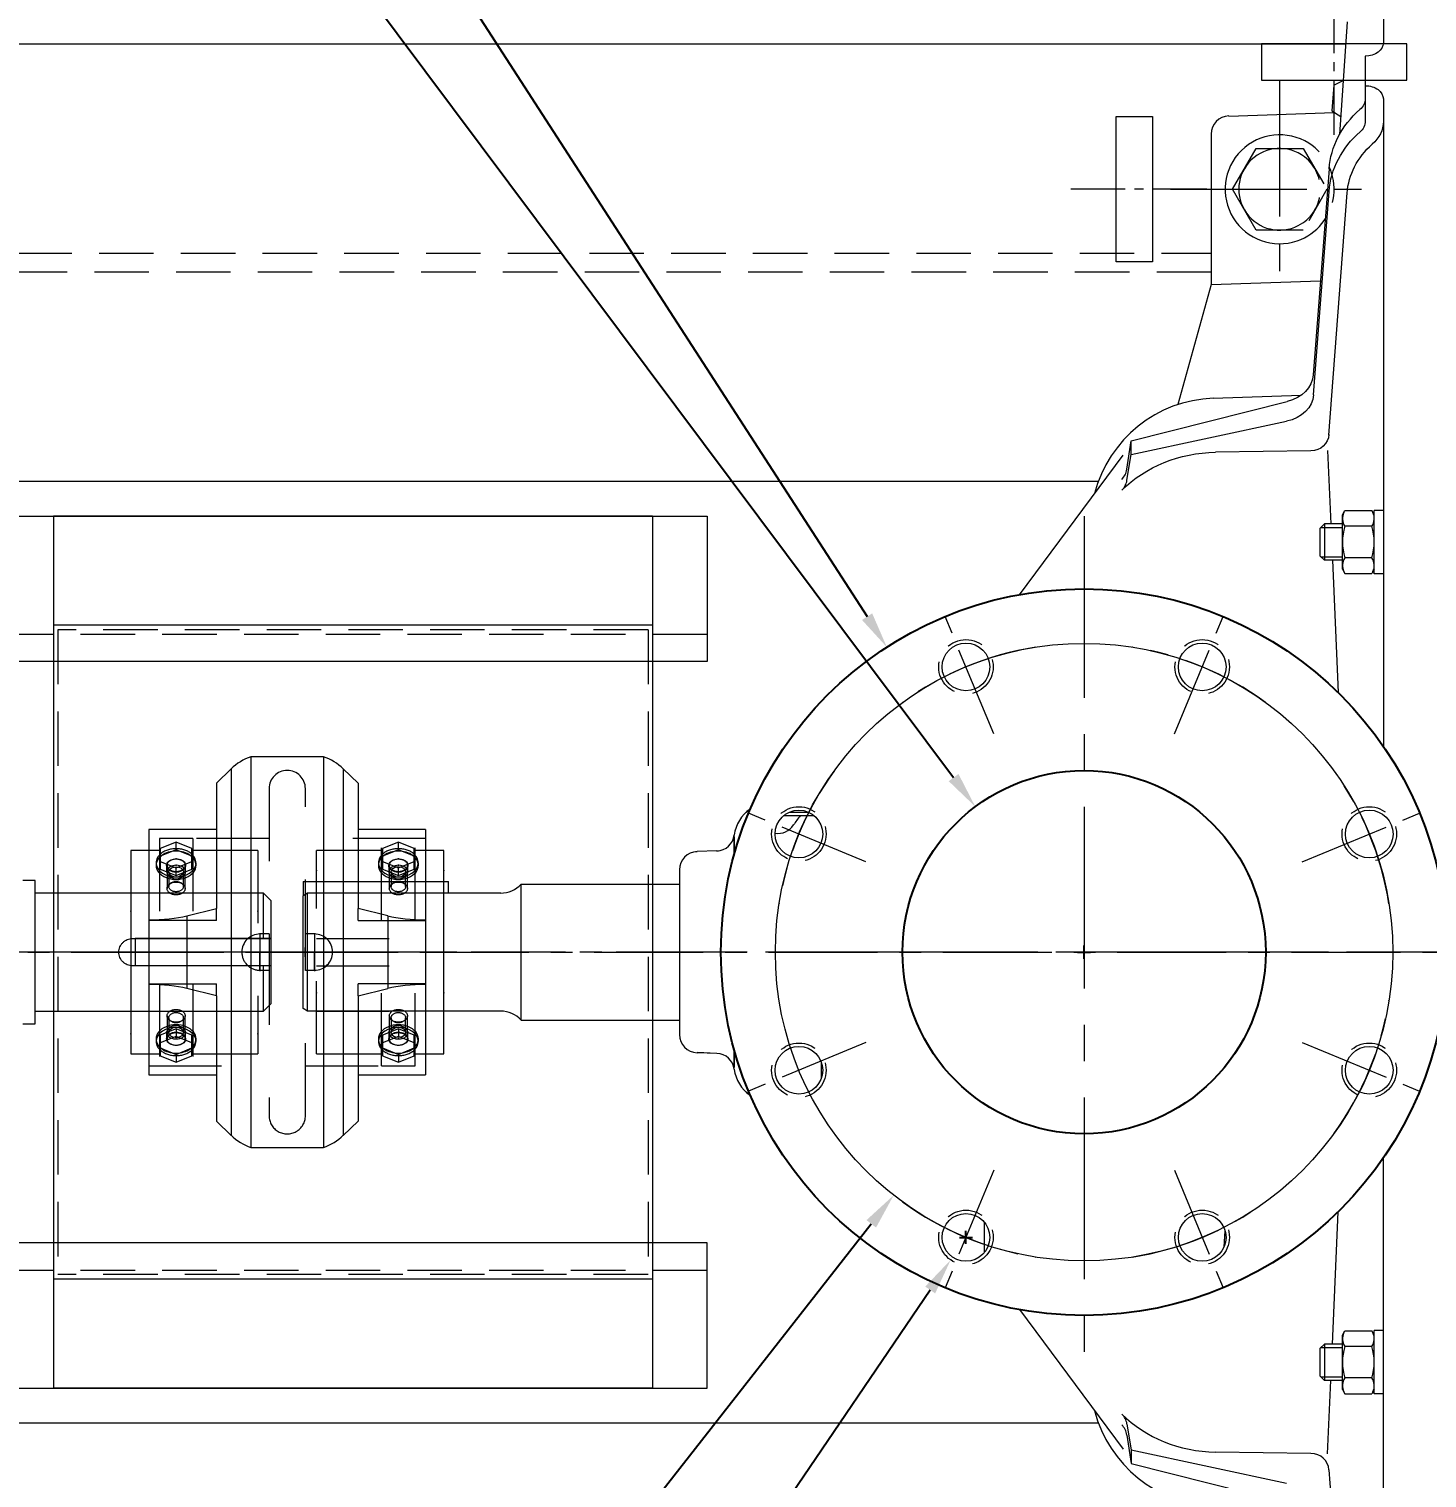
# Model space of a CAD drawing. Header units: inches. Extents: x -48 to 250, y -21 to 207.
# Drawn here: x 42.09 to 61.34, y 99.18 to 119.13 of the extents above; entities that cross this region are included whole.
import ezdxf

# ---------------------------------------------------------------- set-up
doc = ezdxf.new("R2010")
doc.units = ezdxf.units.IN
doc.header["$MEASUREMENT"] = 0
for name, pattern in [('CENTER', [2, 1.25, -0.25, 0.25, -0.25]), ('CENTER2', [1.125, 0.75, -0.125, 0.125, -0.125]), ('CENTERX2', [0.8, 0.5, -0.1, 0.1, -0.1]), ('Dashed', [2, 1, -1]), ('HIDDEN', [0.375, 0.25, -0.125]), ('PHANTOM', [2.5, 1.25, -0.25, 0.25, -0.25, 0.25, -0.25])]:
    doc.linetypes.add(name, pattern=pattern)
doc.layers.get('Defpoints').update_dxf_attribs({"lineweight": 5})
for name, color, linetype, lineweight in [('AM_4', 7, 'Continuous', 5), ('AM_7', 7, 'CENTER', 5), ('AM_9', 6, 'Dashed', 5), ('CEN', 3, 'CENTER', 5), ('Centerline', 5, 'CENTERX2', 5), ('CL', 1, 'CENTER', 5), ('ConnectionPoints', 7, 'Continuous', 5), ('HID', 6, 'HIDDEN', 5), ('HID-HIDE', 6, 'HIDDEN', 5), ('HID2', 3, 'HIDDEN', 5), ('OBJ', 7, 'Continuous', 5), ('PHANTOM', 6, 'PHANTOM', 5), ('TEXT', 104, 'Continuous', 5)]:
    doc.layers.add(name, color=color, linetype=linetype, lineweight=lineweight)
doc.styles.get("Standard").update_dxf_attribs({"font": 'arial.ttf'})
doc.dimstyles.new('STANDARD 2 PLCS$3', dxfattribs={"dimtxt": 1, "dimasz": 0.5, "dimexe": 0.18, "dimexo": 0.0625, "dimgap": 0.09, "dimtad": 0, "dimtih": 1, "dimtoh": 1, "dimzin": 4, "dimdsep": 46, "dimtxsty": 'Standard', "dimcen": 0.09, "dimaunit": 1, "dimadec": 0, "dimazin": 1, "dimtfac": 1, "dimtofl": 0, "dimtmove": 1, "dimatfit": 3, "dimfxl": 1, "dimtolj": 1, "dimtzin": 4, "dimarcsym": 0})

# ---------------------------------------------------------------- blocks, each defined once
blk = doc.blocks.new('COUPLING GUARD')
at = {"layer": 'PHANTOM', "color": 7, "linetype": 'Continuous', "lineweight": 5}
for p, q in [((4, 12.5), (-4.25, 12.5)), ((-4.25, 12.5), (-4.25, 0.5)), ((4, 12.5), (4, 2)), ((4, 11), (-4.25, 11)), ((4, 2), (-4.25, 2)), ((4, 2), (4, 0.5)), ((4, 0.5), (-4.25, 0.5))]:
    blk.add_line(p, q, dxfattribs=at)
at = {"layer": 'PHANTOM', "color": 7, "linetype": 'HIDDEN', "lineweight": 5, "ltscale": 3}
for p, q in [((3.9375, 10.9375), (-4.1875, 10.9375)), ((-4.1875, 10.9375), (-4.1875, 2.0625)), ((3.9375, 10.9375), (3.9375, 2.0625)), ((3.9375, 2.0625), (-4.1875, 2.0625))]:
    blk.add_line(p, q, dxfattribs=at)
blk = doc.blocks.new('HHI 286TS TOP VIEW')
at = {"color": 7, "linetype": 'Continuous', "lineweight": 5}
for p, q in [((882.937, 60.915), (882.766, 60.915)), ((882.937, 58.946), (882.937, 60.915)), ((886.082, 60.743), (882.937, 60.743)), ((886.187, 60.638), (886.082, 60.743)), ((886.082, 60.119), (886.082, 60.743)), ((886.187, 60.119), (886.187, 60.638)), ((884.278, 60.119), (886.082, 60.119)), ((886.187, 60.117), (884.312, 60.117)), ((884.312, 60.117), (884.312, 59.742)), ((886.187, 60.117), (886.187, 60.119)), ((886.187, 59.742), (886.187, 60.117)), ((884.312, 59.742), (884.278, 59.742)), ((886.187, 59.742), (884.312, 59.742)), ((886.082, 59.118), (886.082, 59.742)), ((886.187, 59.223), (886.187, 59.742)), ((882.937, 59.118), (886.082, 59.118)), ((886.082, 59.118), (886.187, 59.223)), ((882.766, 58.946), (882.937, 58.946))]:
    blk.add_line(p, q, dxfattribs=at)
blk.add_open_spline([(884.278, 59.742), (884.265, 59.742), (884.253, 59.743), (884.229, 59.748), (884.217, 59.752), (884.194, 59.761), (884.183, 59.767), (884.163, 59.781), (884.153, 59.789), (884.136, 59.806), (884.128, 59.815), (884.114, 59.836), (884.108, 59.847), (884.099, 59.869), (884.095, 59.881), (884.09, 59.906), (884.089, 59.918), (884.089, 59.943), (884.09, 59.955), (884.095, 59.979), (884.099, 59.991), (884.108, 60.014), (884.114, 60.025), (884.128, 60.045), (884.136, 60.055), (884.153, 60.072), (884.163, 60.08), (884.183, 60.094), (884.194, 60.1), (884.217, 60.109), (884.229, 60.113), (884.253, 60.118), (884.265, 60.119), (884.278, 60.119)], degree=3, knots=[0, 0, 0, 0, 0.0625, 0.0625, 0.125, 0.125, 0.1875, 0.1875, 0.25, 0.25, 0.3125, 0.3125, 0.375, 0.375, 0.4375, 0.4375, 0.5, 0.5, 0.5625, 0.5625, 0.625, 0.625, 0.6875, 0.6875, 0.75, 0.75, 0.8125, 0.8125, 0.875, 0.875, 0.9375, 0.9375, 1, 1, 1, 1], dxfattribs=at)
blk.add_open_spline([(886.082, 60.119), (886.117, 60.119), (886.152, 60.119), (886.187, 60.119)], degree=3, dxfattribs=at)
at = {"layer": 'Centerline', "lineweight": 5, "ltscale": 1.5}
blk.add_line((886.766, 59.93), (859.303, 59.93), dxfattribs=at)
blk = doc.blocks.new('MOTOR BASE No Hidden')
at = {"color": 7, "linetype": 'Continuous', "lineweight": 5}
for p, q in [((15, 6), (27, 6)), ((15, -6), (27, -6))]:
    blk.add_line(p, q, dxfattribs=at)
at = {"lineweight": 5}
for p, q in [((27, 6), (27, 4)), ((27, -6), (27, -4))]:
    blk.add_line(p, q, dxfattribs=at)
at = {"color": 7, "lineweight": 5}
for p, q in [((27, 4), (15, 4)), ((27, -4), (15, -4))]:
    blk.add_line(p, q, dxfattribs=at)
at = {"layer": 'CL', "color": 5, "lineweight": 5}
blk.add_line((27, 0), (-1.566, 0), dxfattribs=at)
at = {"layer": 'HID2', "color": 7, "linetype": 'HIDDEN', "lineweight": 5, "ltscale": 3}
for p, q in [((15, 4.375), (27, 4.375)), ((15, -4.375), (27, -4.375))]:
    blk.add_line(p, q, dxfattribs=at)
blk = doc.blocks.new('*D26')
at = {"layer": 'Defpoints', "color": 0, "linetype": 'Continuous', "ltscale": 3, "transparency": 16777216}
for p in [(75.88, 119.72), (79.349, 116.119)]:
    blk.add_point(p, dxfattribs=at)
at = {"layer": 'TEXT', "color": 0, "linetype": 'Continuous', "lineweight": -2, "ltscale": 3, "transparency": 16777216}
for p, q in [((71.25, 124.007), (71.75, 124.007)), ((71.75, 124.007), (75.533, 120.08)), ((77.524, 117.92), (77.704, 117.92)), ((77.614, 117.83), (77.614, 118.01))]:
    blk.add_line(p, q, dxfattribs=at)
at = {"layer": 'TEXT', "color": 0, "linetype": 'Continuous', "ltscale": 3, "transparency": 16777216}
blk.add_solid([(75.593, 120.138), (75.473, 120.022), (75.88, 119.72)], dxfattribs=at)
at = {"layer": 'TEXT', "color": 0, "linetype": 'Continuous', "lineweight": 5, "ltscale": 3, "transparency": 16777216, "insert": (58.792, 124.007), "char_height": 2, "attachment_point": 5}
blk.add_mtext('\\A1;∅5.00 DISCHARGE', dxfattribs=at)
blk = doc.blocks.new('*D27')
at = {"layer": 'Defpoints', "color": 0, "linetype": 'Continuous', "ltscale": 3, "transparency": 16777216}
for p in [(74.785, 122.042), (80.443, 113.797)]:
    blk.add_point(p, dxfattribs=at)
at = {"layer": 'TEXT', "color": 0, "linetype": 'Continuous', "lineweight": -2, "ltscale": 3, "transparency": 16777216}
for p, q in [((69.195, 129.459), (69.695, 129.459)), ((69.695, 129.459), (74.502, 122.454)), ((77.524, 117.92), (77.704, 117.92)), ((77.614, 117.83), (77.614, 118.01))]:
    blk.add_line(p, q, dxfattribs=at)
at = {"layer": 'TEXT', "color": 0, "linetype": 'Continuous', "ltscale": 3, "transparency": 16777216}
blk.add_solid([(74.571, 122.502), (74.433, 122.407), (74.785, 122.042)], dxfattribs=at)
at = {"layer": 'TEXT', "color": 0, "linetype": 'Continuous', "lineweight": 5, "ltscale": 3, "transparency": 16777216, "insert": (64.646, 129.459), "char_height": 2, "attachment_point": 5}
blk.add_mtext('\\A1;∅10.00', dxfattribs=at)
blk = doc.blocks.new('*D30')
at = {"color": 0, "lineweight": -2, "transparency": 16777216}
for p, q in [((42.887, 124.114), (43.387, 124.114)), ((43.387, 124.114), (54.818, 108.822)), ((56.614, 106.33), (56.614, 106.51)), ((56.524, 106.42), (56.704, 106.42))]:
    blk.add_line(p, q, dxfattribs=at)
at = {"color": 0, "transparency": 16777216}
blk.add_solid([(54.885, 108.872), (54.751, 108.773), (55.117, 108.422)], dxfattribs=at)
at = {"layer": 'Defpoints', "color": 0, "transparency": 16777216}
for p in [(55.117, 108.422), (58.111, 104.417)]:
    blk.add_point(p, dxfattribs=at)
at = {"color": 0, "lineweight": 5, "transparency": 16777216, "insert": (34.729, 124.114), "char_height": 2, "attachment_point": 5}
blk.add_mtext('\\A1;∅5.00 INLET', dxfattribs=at)
blk = doc.blocks.new('*D31')
at = {"color": 0, "lineweight": -2, "transparency": 16777216}
for p, q in [((41.43, 129.12), (41.93, 129.12)), ((41.93, 129.12), (53.627, 111.038)), ((56.614, 106.33), (56.614, 106.51)), ((56.524, 106.42), (56.704, 106.42))]:
    blk.add_line(p, q, dxfattribs=at)
at = {"color": 0, "transparency": 16777216}
blk.add_solid([(53.697, 111.083), (53.557, 110.992), (53.899, 110.618)], dxfattribs=at)
at = {"layer": 'Defpoints', "color": 0, "transparency": 16777216}
for p in [(53.899, 110.618), (59.33, 102.221)]:
    blk.add_point(p, dxfattribs=at)
at = {"color": 0, "lineweight": 5, "transparency": 16777216, "insert": (36.881, 129.12), "char_height": 2, "attachment_point": 5}
blk.add_mtext('\\A1;∅10.00', dxfattribs=at)
blk = doc.blocks.new('*D32')
at = {"color": 0, "lineweight": -2, "transparency": 16777216}
for p, q in [((56.614, 106.33), (56.614, 106.51)), ((56.524, 106.42), (56.704, 106.42)), ((43.937, 90.241), (53.685, 102.681)), ((43.437, 90.241), (43.937, 90.241))]:
    blk.add_line(p, q, dxfattribs=at)
at = {"color": 0, "transparency": 16777216}
blk.add_solid([(53.619, 102.732), (53.75, 102.629), (53.993, 103.074)], dxfattribs=at)
at = {"layer": 'Defpoints', "color": 0, "transparency": 16777216}
for p in [(59.236, 109.765), (53.993, 103.074)]:
    blk.add_point(p, dxfattribs=at)
at = {"color": 0, "lineweight": 5, "transparency": 16777216, "insert": (36.614, 90.241), "char_height": 2, "attachment_point": 5}
blk.add_mtext('\\A1;∅8.50 B.C.', dxfattribs=at)
blk = doc.blocks.new('*D33')
at = {"color": 0, "lineweight": -2, "transparency": 16777216}
for p, q in [((54.988, 102.403), (54.988, 102.583)), ((54.898, 102.493), (55.078, 102.493)), ((43.937, 86.259), (54.495, 101.77)), ((43.437, 86.259), (43.937, 86.259))]:
    blk.add_line(p, q, dxfattribs=at)
at = {"color": 0, "transparency": 16777216}
blk.add_solid([(54.427, 101.817), (54.564, 101.723), (54.777, 102.183)], dxfattribs=at)
at = {"layer": 'Defpoints', "color": 0, "transparency": 16777216}
for p in [(55.199, 102.803), (54.777, 102.183)]:
    blk.add_point(p, dxfattribs=at)
at = {"color": 0, "lineweight": 5, "transparency": 16777216, "insert": (29.361, 86.259), "char_height": 2, "attachment_point": 5}
blk.add_mtext('\\A1;3/4-10 UNC HOLE, 8X', dxfattribs=at)
blk = doc.blocks.new('Temp part')
at = {"layer": 'OBJ', "lineweight": 5}
for p, q in [((0.18, 1.59), (0.18, 1.331)), ((-0.055, 1.393), (-0.328, 1.383)), ((-0.569, 1.134), (-0.569, -1.134)), ((-0.055, -1.393), (-0.328, -1.383)), ((0.18, -1.331), (0.18, -1.59))]:
    blk.add_line(p, q, dxfattribs=at)
for centre, radius, start, end in [((0.68, 1.551), 0.5, 123.6675, 172.9855), ((-0.064, 1.643), 0.25, 272, 352.9855), ((-0.319, 1.134), 0.25, 92, 180), ((-0.319, -1.134), 0.25, 180, 268), ((-0.064, -1.643), 0.25, 7.0145, 88), ((0.68, -1.551), 0.5, 187.0145, 236.3325)]:
    blk.add_arc(centre, radius, start, end, dxfattribs=at)
blk = doc.blocks.new('MC5-Inlet P1 Top')
at = {"color": 7, "linetype": 'Continuous', "lineweight": 5}
blk.add_line((0, 0.972), (0, 0.777), dxfattribs=at)
for radius in [5, 2.5]:
    blk.add_circle((10.75, 0), radius)
at = {"color": 5, "lineweight": 5}
blk.add_circle((10.75, 0), 4.25, dxfattribs=at)
at = {"layer": 'CEN', "color": 7, "lineweight": 5, "ltscale": 1.5}
for p, q in [((13.442, 12), (13.442, 9)), ((11.942, 10.5), (14.942, 10.5))]:
    blk.add_line(p, q, dxfattribs=at)
at = {"layer": 'CEN', "color": 5, "lineweight": 5, "ltscale": 2}
blk.add_line((10.75, 6), (10.75, -6), dxfattribs=at)
at = {"layer": 'CEN', "color": 7, "lineweight": 5}
for p, q in [((9.506, 3.003), (8.741, 4.85)), ((11.994, 3.003), (12.759, 4.85)), ((7.747, 1.244), (5.9, 2.009)), ((13.753, 1.244), (15.6, 2.009)), ((7.747, -1.244), (5.9, -2.009)), ((13.753, -1.244), (15.6, -2.009)), ((9.506, -3.003), (8.741, -4.85)), ((11.994, -3.003), (12.759, -4.85))]:
    blk.add_line(p, q, dxfattribs=at)
for start, end in [(98.9873, 126.0127), (53.9873, 81.0127), (143.9873, 171.0127), (8.9873, 36.0127), (323.9873, 351.0127), (233.9873, 261.0127), (278.9873, 306.0127)]:
    blk.add_arc((10.75, 0), 4.25, start, end, dxfattribs=at)
at = {"layer": 'HID', "color": 7, "lineweight": 5, "ltscale": 2}
blk.add_line((6.688, 1.925), (6.959, 1.925), dxfattribs=at)
blk.add_lwpolyline([(13.8, 11.006), (14.092, 10.5), (13.767, 9.937), (13.695, 9.937)], dxfattribs=at)
for centre in [(9.124, 3.926), (12.376, 3.926), (6.824, 1.626), (14.676, 1.626), (6.824, -1.626), (14.676, -1.626), (9.124, -3.926), (12.376, -3.926)]:
    blk.add_circle(centre, 0.375, dxfattribs=at)
for radius, start, end in [(0.75, 288.8064, 57.5688), (0.562, 297.2753, 52.5147)]:
    blk.add_arc((13.442, 10.5), radius, start, end, dxfattribs=at)
at = {"layer": 'HID-HIDE', "color": 7, "lineweight": 5, "ltscale": 2}
for p, q in [((14.01, 5.847), (14.308, 5.847)), ((14.01, 5.443), (14.308, 5.443)), ((14.01, -5.443), (14.308, -5.443)), ((14.01, -5.847), (14.308, -5.847))]:
    blk.add_line(p, q, dxfattribs=at)
at = {"layer": 'HID-HIDE', "color": 7, "linetype": 'Continuous', "lineweight": 5, "ltscale": 2}
for p, q in [((0, 0.972), (2, 0.972)), ((0.06, 0.812), (0, 0.777)), ((0.06, -0.812), (0.06, 0.812)), ((2.719, 0.812), (0.06, 0.812)), ((2, 0.812), (2, 0.972)), ((3, -0.936), (3, 0.936)), ((3, 0.936), (5.181, 0.936)), ((0, -0.777), (0, 0.777)), ((0.06, -0.812), (0, -0.777)), ((2.719, -0.812), (0.06, -0.812)), ((3, -0.936), (5.181, -0.936))]:
    blk.add_line(p, q, dxfattribs=at)
for centre, start, end in [((2.719, 1.192), 270, 317.6989), ((2.719, -1.192), 42.3011, 90)]:
    blk.add_arc(centre, 0.38, start, end, dxfattribs=at)
at = {"layer": 'OBJ', "color": 7, "lineweight": 5}
for p, q in [((14.87, 14.132), (14.87, 12.515)), ((14.371, 12.804), (14.266, 11.255)), ((14.62, 12.332), (14.62, 11.439)), ((14.187, 11.935), (14.317, 11.999)), ((14.187, 11.935), (14.163, 11.58)), ((14.163, 11.58), (14.283, 11.5)), ((14.87, 11.743), (14.87, 2.833)), ((12.741, 11.508), (14.195, 11.559)), ((12.5, 11.259), (12.5, 9.189)), ((14.122, 10.782), (13.906, 7.946)), ((13.91, 7.669), (14.122, 10.47)), ((14.119, 7.117), (14.372, 10.451)), ((12.5, 9.189), (12.041, 7.536)), ((12.5, 9.189), (14.005, 9.241)), ((12.529, 7.624), (13.74, 7.666)), ((11.398, 7.039), (13.546, 7.578)), ((11.398, 6.849), (13.538, 7.307)), ((11.339, 6.647), (11.398, 7.039)), ((11.398, 6.849), (11.398, 7.039)), ((9.86, 4.92), (11.29, 6.842)), ((11.34, 6.495), (11.398, 6.849)), ((13.873, 6.9), (12.561, 6.881)), ((14.103, 6.903), (14.146, 5.895)), ((14.307, 6.02), (14.341, 6.078)), ((14.307, 5.27), (14.307, 6.02)), ((14.341, 6.078), (14.712, 6.078)), ((14.745, 6.02), (14.712, 6.078)), ((14.745, 5.208), (14.745, 6.081)), ((14.87, 6.081), (14.745, 6.081)), ((13.996, 5.832), (14.058, 5.895)), ((13.996, 5.832), (13.996, 5.457)), ((14.058, 5.895), (14.058, 5.395)), ((14.308, 5.895), (14.058, 5.895)), ((14.712, 5.861), (14.341, 5.861)), ((14.058, 5.395), (13.996, 5.457)), ((14.308, 5.395), (14.058, 5.395)), ((14.168, 5.395), (14.246, 3.575)), ((14.712, 5.428), (14.341, 5.428)), ((14.307, 5.27), (14.341, 5.212)), ((14.341, 5.212), (14.712, 5.212)), ((14.745, 5.27), (14.712, 5.212)), ((14.87, 5.208), (14.745, 5.208)), ((7.035, 1.877), (6.612, 1.877)), ((7.129, -1.508), (7.129, -1.745)), ((14.87, -11.743), (14.87, -2.833)), ((14.168, -5.395), (14.246, -3.575)), ((9.38, -4.131), (9.38, -3.722)), ((12.679, -4.054), (12.693, -3.84)), ((9.86, -4.92), (11.29, -6.842)), ((14.307, -5.27), (14.341, -5.212)), ((14.307, -6.02), (14.307, -5.27)), ((14.341, -5.212), (14.712, -5.212)), ((14.745, -5.27), (14.712, -5.212)), ((14.87, -5.208), (14.745, -5.208)), ((14.745, -6.081), (14.745, -5.208)), ((13.996, -5.457), (14.058, -5.395)), ((13.996, -5.457), (13.996, -5.832)), ((14.308, -5.395), (14.058, -5.395)), ((14.058, -5.395), (14.058, -5.895)), ((14.712, -5.428), (14.341, -5.428)), ((14.058, -5.895), (13.996, -5.832)), ((14.308, -5.895), (14.058, -5.895)), ((14.103, -6.903), (14.146, -5.895)), ((14.712, -5.861), (14.341, -5.861)), ((14.307, -6.02), (14.341, -6.078)), ((14.341, -6.078), (14.712, -6.078)), ((14.745, -6.02), (14.712, -6.078)), ((14.87, -6.081), (14.745, -6.081)), ((11.34, -6.495), (11.398, -6.849)), ((11.339, -6.647), (11.398, -7.039)), ((11.398, -6.849), (13.538, -7.307)), ((11.398, -6.849), (11.398, -7.039)), ((13.873, -6.9), (12.561, -6.881)), ((11.398, -7.039), (13.546, -7.578)), ((14.12, -7.124), (14.372, -10.451))]:
    blk.add_line(p, q, dxfattribs=at)
blk.add_lwpolyline([(13.695, 9.937), (13.117, 9.937), (12.793, 10.5), (13.117, 11.062), (13.767, 11.062), (13.8, 11.006)], dxfattribs=at)
for centre in [(9.124, 3.926), (12.376, 3.926), (6.824, 1.626), (14.676, 1.626), (6.824, -1.626), (14.676, -1.626), (9.124, -3.926), (12.376, -3.926)]:
    blk.add_circle(centre, 0.328, dxfattribs=at)
for centre, radius, start, end in [((12.75, 11.259), 0.25, 92, 180), ((13.442, 10.5), 0.75, 57.5688, 288.8064), ((13.442, 10.5), 0.562, 52.5147, 297.2753), ((12.59, 5.875), 1.75, 92, 165.5696), ((11.092, 6.684), 0.25, 315.0343, 351.3861), ((11.094, 6.535), 0.25, 314.9622, 350.6576), ((14.499, 5.969), 0.192, 154.3842, 214.3842), ((14.553, 5.969), 0.192, 325.6158, 25.6158), ((15.024, 5.645), 0.717, 162.412, 197.588), ((14.028, 5.645), 0.717, 342.412, 17.588), ((14.499, 5.32), 0.192, 145.6158, 205.6158), ((14.553, 5.32), 0.192, 334.3842, 34.3842), ((7.599, 1.222), 1, 139.0865, 148.0074), ((6.539, 1.885), 0.25, 259.9219, 328.0074), ((14.499, -5.32), 0.192, 154.3842, 214.3842), ((14.553, -5.32), 0.192, 325.6158, 25.6158), ((15.024, -5.645), 0.717, 162.412, 197.588), ((14.028, -5.645), 0.717, 342.412, 17.588), ((14.499, -5.969), 0.192, 145.6158, 205.6158), ((14.553, -5.969), 0.192, 334.3842, 34.3842), ((12.59, -5.875), 1.75, 194.4304, 268), ((11.094, -6.535), 0.25, 9.3424, 45.0378), ((11.092, -6.684), 0.25, 8.6139, 44.9657)]:
    blk.add_arc(centre, radius, start, end, dxfattribs=at)
at = {"layer": 'OBJ', "color": 7, "lineweight": 5, "extrusion": (0, 0, -1)}
for centre, major_axis, ratio, start_param, end_param in [((14.62, 12.515), (0.25, 0), 0.732051, 0, 1.570796), ((14.62, 11.743), (-0.25, 0), 0.732051, 1.570796, 3.141593), ((15.59, 10.697), (-1.471, 0), 0.869401, 0.06613, 0.7812), ((14.37, 11.749), (0.25, 0), 0.8528, 0, 0.792299), ((14.37, 11.439), (0.25, 0), 0.8528, 0, 0.792299), ((14.37, 11.434), (0.5, 0), 0.87, 0, 0.803732), ((15.59, 10.386), (1.471, 0), 0.869401, 3.20735, 3.928767), ((15.59, 10.379), (1.221, 0), 0.869462, 3.20508, 3.915721), ((13.406, 7.973), (-0.501, 0), 0.820024, 3.201746, 4.430266), ((13.41, 7.694), (-0.501, 0), 0.797676, 3.199903, 4.453897), ((13.87, 7.138), (0.251, 0), 0.947695, 0.057723, 1.559093), ((12.59, 5.359), (-1.75, 0), 0.869624, 0.716431, 1.553955)]:
    blk.add_ellipse(centre, major_axis=major_axis, ratio=ratio, start_param=start_param, end_param=end_param, dxfattribs=at)
at = {"layer": 'OBJ', "color": 7, "lineweight": 5}
for centre, major_axis, ratio, start_param, end_param in [((12.59, -5.359), (1.75, 0), 0.869624, 3.858024, 4.695548), ((13.87, -7.138), (-0.251, 0), 0.947695, 3.199315, 4.700686)]:
    blk.add_ellipse(centre, major_axis=major_axis, ratio=ratio, start_param=start_param, end_param=end_param, dxfattribs=at)
blk.add_blockref('Temp part', (5.75, 0))
blk = doc.blocks.new('COUPLING E5  TOP')
at = {"layer": 'AM_4', "color": 7, "lineweight": 5}
for p, q in [((1.4, 1.908), (-1.4, 1.908)), ((-1.4, 1.908), (-1.4, 1.658)), ((1.4, 1.658), (1.4, 1.908)), ((-1.69, 1.658), (-1.69, 0.728)), ((-1.69, 1.658), (0, 1.658)), ((0, 1.658), (1.69, 1.658)), ((0, 1.658), (0, -2.152)), ((0, 1.658), (0, -2.152)), ((1.69, 0.728), (1.69, 1.658)), ((-1.425, 1.499), (-1.513, 1.283)), ((-1.142, 1.499), (-1.425, 1.499)), ((-1.16, 1.283), (-1.248, 1.499)), ((-1.195, 1.558), (-1.23, 1.558)), ((-1.054, 1.283), (-1.142, 1.499)), ((1.142, 1.499), (1.054, 1.283)), ((1.425, 1.499), (1.142, 1.499)), ((1.248, 1.499), (1.16, 1.283)), ((1.23, 1.558), (1.195, 1.558)), ((1.513, 1.283), (1.425, 1.499)), ((-1.513, 1.283), (-1.425, 1.066)), ((-1.248, 1.066), (-1.16, 1.283)), ((-1.054, 1.283), (-1.16, 1.283)), ((-1.142, 1.066), (-1.054, 1.283)), ((1.054, 1.283), (1.142, 1.066)), ((1.054, 1.283), (1.16, 1.283)), ((1.16, 1.283), (1.248, 1.066)), ((1.425, 1.066), (1.513, 1.283)), ((-1.425, 1.066), (-1.142, 1.066)), ((-1.23, 1.008), (-1.195, 1.008)), ((-0.5, 1.136), (-0.602, 0.728)), ((-0.5, 1.136), (0, 1.136)), ((0, 1.136), (0.5, 1.136)), ((0.602, 0.728), (0.5, 1.136)), ((1.142, 1.066), (1.425, 1.066)), ((1.195, 1.008), (1.23, 1.008)), ((-2.326, 0.728), (-2.522, 0.525)), ((-2.326, 0.728), (-0.602, 0.728)), ((0.602, 0.728), (2.326, 0.728)), ((2.522, 0.525), (2.326, 0.728)), ((-2.522, 0.525), (0, 0.525)), ((0, 0.525), (2.522, 0.525)), ((-2.69, 0.253), (-2.69, -0.747)), ((-2.69, 0.253), (0, 0.253)), ((0, 0.253), (2.69, 0.253)), ((2.69, -0.747), (2.69, 0.253)), ((-2.69, -0.747), (0, -0.747)), ((0, -0.747), (2.69, -0.747)), ((-2.522, -1.02), (-2.326, -1.222)), ((-2.522, -1.02), (0, -1.02)), ((0, -1.02), (2.522, -1.02)), ((2.326, -1.222), (2.522, -1.02)), ((-2.326, -1.222), (-0.602, -1.222)), ((-1.69, -1.222), (-1.69, -2.152)), ((-0.5, -1.631), (-0.602, -1.222)), ((0.602, -1.222), (0.5, -1.631)), ((0.602, -1.222), (2.326, -1.222)), ((1.69, -2.152), (1.69, -1.222)), ((-1.425, -1.561), (-1.513, -1.777)), ((-1.142, -1.561), (-1.425, -1.561)), ((-1.16, -1.777), (-1.248, -1.561)), ((-1.195, -1.502), (-1.23, -1.502)), ((-1.054, -1.777), (-1.142, -1.561)), ((1.142, -1.561), (1.054, -1.777)), ((1.425, -1.561), (1.142, -1.561)), ((1.248, -1.561), (1.16, -1.777)), ((1.23, -1.502), (1.195, -1.502)), ((1.513, -1.777), (1.425, -1.561)), ((-1.513, -1.777), (-1.425, -1.994)), ((-1.248, -1.994), (-1.16, -1.777)), ((-1.054, -1.777), (-1.16, -1.777)), ((-1.142, -1.994), (-1.054, -1.777)), ((-0.5, -1.631), (0, -1.631)), ((0, -1.631), (0.5, -1.631)), ((1.054, -1.777), (1.142, -1.994)), ((1.054, -1.777), (1.16, -1.777)), ((1.16, -1.777), (1.248, -1.994)), ((1.425, -1.994), (1.513, -1.777)), ((-1.425, -1.994), (-1.142, -1.994)), ((1.142, -1.994), (1.425, -1.994)), ((-1.69, -2.152), (0, -2.152)), ((-1.4, -2.152), (-1.4, -2.402)), ((-1.23, -2.052), (-1.195, -2.052)), ((0, -2.152), (1.69, -2.152)), ((1.195, -2.052), (1.23, -2.052)), ((1.4, -2.402), (1.4, -2.152)), ((-1.4, -2.402), (1.4, -2.402))]:
    blk.add_line(p, q, dxfattribs=at)
for centre, start, end in [((-1.983, 0.004), 135.9706, 160.6191), ((1.982, 0.004), 19.3809, 44.0294), ((-1.983, -0.498), 199.3809, 224.0294), ((1.982, -0.498), 315.9706, 340.6191)]:
    blk.add_arc(centre, 0.75, start, end, dxfattribs=at)
for centre, major_axis, ratio, start_param, end_param in [((-0.639, 1.658), (0, -0.75), 0.258819, 0.802338, 1.570796), ((0.639, 1.658), (0, 0.75), 0.258819, 1.570796, 2.339255), ((-1.23, 1.283), (0, 0.275), 0.707107, 2.47717, 6.947608), ((-1.195, 1.283), (0, -0.275), 0.707107, 0, 3.141593), ((1.195, 1.283), (0, 0.275), 0.707107, 0, 3.141593), ((1.23, 1.283), (0, -0.275), 0.707107, 2.47717, 6.947608), ((-1.23, -1.777), (0, 0.275), 0.707107, 2.47717, 6.947608), ((-1.195, -1.777), (0, -0.275), 0.707107, 0, 3.141593), ((1.195, -1.777), (0, 0.275), 0.707107, 0, 3.141593), ((1.23, -1.777), (0, -0.275), 0.707107, 2.47717, 6.947608), ((-0.639, -2.152), (0, 0.75), 0.258819, 4.712389, 5.480847), ((0.639, -2.152), (0, -0.75), 0.258819, 3.943931, 4.712389)]:
    blk.add_ellipse(centre, major_axis=major_axis, ratio=ratio, start_param=start_param, end_param=end_param, dxfattribs=at)
at = {"layer": 'AM_7', "color": 7, "lineweight": 5}
for p, q in [((0, 1.995), (0, -2.49)), ((-0.262, 0.128), (0.263, 0.128)), ((-0.262, -0.622), (0.263, -0.622))]:
    blk.add_line(p, q, dxfattribs=at)
at = {"layer": 'AM_9', "color": 7, "lineweight": 5}
for p, q in [((-0.812, 1.908), (-0.812, 0.158)), ((-0.187, 0.158), (-0.187, 1.908)), ((0.188, 0.158), (0.188, 1.908)), ((0.813, 0.158), (0.813, 1.908)), ((-1.565, 1.658), (-1.565, 0.003)), ((-1.4, 1.658), (-1.4, 1.513)), ((-0.437, 0.728), (-0.437, 1.658)), ((0, 0.158), (0, 1.658)), ((0.437, 1.658), (0.437, 0.728)), ((1.4, 1.513), (1.4, 1.658)), ((1.565, 0.003), (1.565, 1.658)), ((1.565, 1.513), (-1.565, 1.513)), ((-1.565, 1.513), (-1.565, 1.053)), ((-1.319, 1.499), (-1.407, 1.283)), ((-1.195, 1.413), (-1.203, 1.412)), ((-1.107, 1.413), (-1.195, 1.413)), ((-0.877, 1.408), (-1.195, 1.408)), ((-1.115, 1.412), (-1.107, 1.413)), ((1.195, 1.408), (0.877, 1.408)), ((1.099, 1.412), (1.107, 1.413)), ((1.195, 1.413), (1.107, 1.413)), ((1.195, 1.413), (1.187, 1.412)), ((1.407, 1.283), (1.319, 1.499)), ((1.565, 1.053), (1.565, 1.513)), ((-1.407, 1.283), (-1.513, 1.283)), ((-1.407, 1.283), (-1.319, 1.066)), ((-1.283, 1.292), (-1.283, 1.296)), ((-1.283, 1.283), (-1.283, 1.292)), ((-1.283, 1.29), (-1.283, 1.287)), ((-1.283, 1.287), (-1.283, 1.279)), ((-1.195, 1.276), (-1.195, 1.286)), ((-0.902, 1.383), (-1.107, 1.383)), ((1.107, 1.383), (0.902, 1.383)), ((1.011, 1.276), (1.011, 1.286)), ((1.1, 1.29), (1.1, 1.279)), ((1.283, 1.293), (1.283, 1.287)), ((1.319, 1.066), (1.407, 1.283)), ((1.407, 1.283), (1.513, 1.283)), ((1.565, 1.053), (-1.565, 1.053)), ((-1.4, 1.053), (-1.4, 0.158)), ((-1.203, 1.153), (-1.195, 1.153)), ((-1.195, 1.158), (-0.877, 1.158)), ((-1.195, 1.153), (-1.107, 1.153)), ((-1.107, 1.153), (-1.114, 1.153)), ((-1.107, 1.183), (-0.902, 1.183)), ((0.877, 1.158), (1.195, 1.158)), ((0.902, 1.183), (1.107, 1.183)), ((1.107, 1.153), (1.099, 1.153)), ((1.107, 1.153), (1.195, 1.153)), ((1.187, 1.153), (1.195, 1.153)), ((1.4, 0.158), (1.4, 1.053)), ((-0.437, 0.728), (-0.602, 0.728)), ((0.602, 0.728), (0.437, 0.728)), ((0, 0.003), (-2.251, 0.003)), ((1.4, 0.158), (-1.4, 0.158)), ((-0.25, 0.128), (-0.25, 0.003)), ((-0.25, 0.128), (0, 0.128)), ((0, 0), (-0.137, 0.003)), ((0.25, 0.128), (0, 0.128)), ((2.252, 0.003), (0, 0.003)), ((0.137, 0.003), (0, 0)), ((0, 0.003), (0, -0.497)), ((0.25, 0.003), (0.25, 0.128)), ((-2.251, -0.497), (0, -0.497)), ((-1.565, -0.497), (-1.565, -2.152)), ((-0.25, -0.497), (-0.25, -0.622)), ((-0.137, -0.497), (0, -0.494)), ((0, -0.494), (0.137, -0.497)), ((0, -0.497), (2.252, -0.497)), ((0.25, -0.622), (0.25, -0.497)), ((1.565, -2.152), (1.565, -0.497)), ((-1.4, -0.652), (1.4, -0.652)), ((-1.4, -0.652), (-1.4, -1.547)), ((-0.812, -0.652), (-0.812, -2.402)), ((-0.25, -0.622), (0, -0.622)), ((-0.187, -0.652), (-0.187, -2.402)), ((0.25, -0.622), (0, -0.622)), ((0, -2.152), (0, -0.652)), ((0.188, -0.652), (0.188, -2.402)), ((0.813, -2.402), (0.813, -0.652)), ((1.4, -1.547), (1.4, -0.652)), ((-0.437, -1.222), (-0.602, -1.222)), ((-0.437, -1.222), (-0.437, -2.152)), ((0.437, -2.152), (0.437, -1.222)), ((0.602, -1.222), (0.437, -1.222)), ((-1.565, -1.547), (1.565, -1.547)), ((-1.565, -1.547), (-1.565, -2.007)), ((-1.319, -1.561), (-1.407, -1.777)), ((1.407, -1.777), (1.319, -1.561)), ((1.565, -2.007), (1.565, -1.547)), ((-1.407, -1.777), (-1.513, -1.777)), ((-1.407, -1.777), (-1.319, -1.994)), ((-1.283, -1.768), (-1.283, -1.764)), ((-1.283, -1.777), (-1.283, -1.768)), ((-1.283, -1.77), (-1.283, -1.773)), ((-1.283, -1.773), (-1.283, -1.781)), ((-1.195, -1.647), (-1.203, -1.648)), ((-1.107, -1.647), (-1.195, -1.647)), ((-0.877, -1.652), (-1.195, -1.652)), ((-1.195, -1.784), (-1.195, -1.774)), ((-1.115, -1.648), (-1.107, -1.647)), ((-0.902, -1.677), (-1.107, -1.677)), ((1.195, -1.652), (0.877, -1.652)), ((1.107, -1.677), (0.902, -1.677)), ((1.011, -1.784), (1.011, -1.774)), ((1.099, -1.648), (1.107, -1.647)), ((1.1, -1.77), (1.1, -1.781)), ((1.195, -1.647), (1.107, -1.647)), ((1.195, -1.647), (1.187, -1.648)), ((1.283, -1.767), (1.283, -1.773)), ((1.319, -1.994), (1.407, -1.777)), ((1.407, -1.777), (1.513, -1.777)), ((-1.203, -1.907), (-1.195, -1.907)), ((-1.195, -1.902), (-0.877, -1.902)), ((-1.195, -1.907), (-1.107, -1.907)), ((-1.107, -1.907), (-1.114, -1.907)), ((-1.107, -1.877), (-0.902, -1.877)), ((0.877, -1.902), (1.195, -1.902)), ((0.902, -1.877), (1.107, -1.877)), ((1.107, -1.907), (1.099, -1.907)), ((1.107, -1.907), (1.195, -1.907)), ((1.187, -1.907), (1.195, -1.907)), ((-1.565, -2.007), (1.565, -2.007)), ((-1.4, -2.007), (-1.4, -2.152)), ((1.4, -2.152), (1.4, -2.007))]:
    blk.add_line(p, q, dxfattribs=at)
for points in [[(-1.283, 1.296), (-1.282, 1.305), (-1.279, 1.326), (-1.273, 1.346), (-1.265, 1.364), (-1.255, 1.38), (-1.243, 1.393), (-1.23, 1.403), (-1.215, 1.41), (-1.2, 1.413), (-1.195, 1.413)], [(-1.195, 1.413), (-1.184, 1.412), (-1.169, 1.408), (-1.154, 1.4), (-1.14, 1.389), (-1.128, 1.374), (-1.118, 1.358), (-1.109, 1.339), (-1.103, 1.318), (-1.1, 1.297), (-1.1, 1.275), (-1.102, 1.253), (-1.107, 1.233), (-1.115, 1.213), (-1.125, 1.196), (-1.137, 1.181), (-1.15, 1.169), (-1.165, 1.16), (-1.18, 1.154), (-1.195, 1.153)], [(-1.15, 1.396), (-1.151, 1.396), (-1.163, 1.384), (-1.173, 1.369), (-1.182, 1.351), (-1.188, 1.332), (-1.193, 1.311), (-1.195, 1.283)], [(-1.13, 1.408), (-1.137, 1.405), (-1.15, 1.396)], [(-1.107, 1.413), (-1.107, 1.413), (-1.122, 1.411), (-1.13, 1.408)], [(-1.107, 1.153), (-1.096, 1.154), (-1.081, 1.158), (-1.066, 1.166), (-1.052, 1.177), (-1.04, 1.191), (-1.029, 1.208), (-1.021, 1.227), (-1.015, 1.247), (-1.011, 1.269), (-1.011, 1.291), (-1.013, 1.312), (-1.019, 1.333), (-1.026, 1.352), (-1.036, 1.37), (-1.048, 1.385), (-1.062, 1.397), (-1.076, 1.406), (-1.092, 1.411), (-1.107, 1.413)], [(1.107, 1.413), (1.106, 1.413), (1.091, 1.411), (1.075, 1.405), (1.061, 1.396), (1.047, 1.384), (1.036, 1.369), (1.026, 1.351), (1.018, 1.332), (1.013, 1.311), (1.011, 1.283)], [(1.1, 1.283), (1.101, 1.305), (1.105, 1.326), (1.112, 1.346), (1.121, 1.364), (1.132, 1.38), (1.145, 1.393), (1.159, 1.403), (1.175, 1.41), (1.19, 1.413), (1.195, 1.413)], [(1.131, 1.408), (1.121, 1.411), (1.107, 1.413)], [(1.15, 1.397), (1.15, 1.397), (1.136, 1.406), (1.131, 1.408)], [(1.15, 1.169), (1.159, 1.177), (1.17, 1.191), (1.179, 1.208), (1.186, 1.227), (1.191, 1.247), (1.194, 1.269), (1.195, 1.291), (1.193, 1.312), (1.188, 1.333), (1.182, 1.352), (1.173, 1.37), (1.162, 1.385), (1.15, 1.397)], [(1.195, 1.413), (1.205, 1.412), (1.22, 1.408), (1.234, 1.4), (1.247, 1.389), (1.258, 1.374), (1.268, 1.358), (1.275, 1.339), (1.28, 1.318), (1.283, 1.297), (1.283, 1.293)], [(-1.195, 1.153), (-1.196, 1.153), (-1.211, 1.155), (-1.225, 1.16), (-1.239, 1.169), (-1.251, 1.182), (-1.262, 1.197), (-1.271, 1.214), (-1.277, 1.234), (-1.281, 1.255), (-1.283, 1.283)], [(-1.195, 1.283), (-1.194, 1.261), (-1.19, 1.24), (-1.184, 1.22), (-1.176, 1.202), (-1.166, 1.186), (-1.154, 1.173), (-1.15, 1.169)], [(-1.13, 1.189), (-1.15, 1.205), (-1.165, 1.23), (-1.173, 1.261), (-1.175, 1.294), (-1.168, 1.326), (-1.155, 1.354), (-1.137, 1.373), (-1.13, 1.377)], [(-1.13, 1.377), (-1.114, 1.382), (-1.107, 1.383)], [(-1.107, 1.383), (-1.09, 1.38), (-1.068, 1.367), (-1.05, 1.345), (-1.038, 1.318)], [(-1.039, 1.247), (-1.05, 1.22), (-1.069, 1.198), (-1.091, 1.185), (-1.107, 1.183)], [(1.011, 1.283), (1.012, 1.261), (1.016, 1.24), (1.023, 1.22), (1.032, 1.202), (1.044, 1.186), (1.057, 1.173), (1.071, 1.163), (1.086, 1.156), (1.102, 1.153), (1.107, 1.153)], [(1.037, 1.314), (1.041, 1.326), (1.056, 1.354), (1.076, 1.373), (1.099, 1.382), (1.107, 1.383)], [(1.107, 1.183), (1.083, 1.188), (1.062, 1.205), (1.045, 1.23), (1.038, 1.251)], [(1.195, 1.153), (1.194, 1.153), (1.179, 1.155), (1.164, 1.16), (1.149, 1.169), (1.136, 1.182), (1.124, 1.197), (1.114, 1.214), (1.107, 1.234), (1.102, 1.255), (1.1, 1.283)], [(1.107, 1.383), (1.123, 1.38), (1.13, 1.377)], [(1.13, 1.377), (1.144, 1.367), (1.161, 1.345), (1.171, 1.315), (1.175, 1.282), (1.171, 1.249), (1.16, 1.22), (1.143, 1.198), (1.13, 1.188)], [(1.283, 1.287), (1.283, 1.275), (1.281, 1.253), (1.277, 1.233), (1.27, 1.213), (1.261, 1.196), (1.251, 1.181), (1.238, 1.169), (1.225, 1.16), (1.21, 1.154), (1.195, 1.153)], [(-1.15, 1.169), (-1.141, 1.163), (-1.131, 1.157)], [(-1.131, 1.157), (-1.127, 1.156), (-1.112, 1.153), (-1.107, 1.153)], [(-1.107, 1.183), (-1.13, 1.188), (-1.13, 1.189)], [(1.13, 1.188), (1.122, 1.185), (1.107, 1.183)], [(1.107, 1.153), (1.117, 1.154), (1.131, 1.158)], [(1.131, 1.158), (1.132, 1.158), (1.146, 1.166), (1.15, 1.169)], [(-1.283, -1.764), (-1.282, -1.755), (-1.279, -1.734), (-1.273, -1.714), (-1.265, -1.696), (-1.255, -1.68), (-1.243, -1.667), (-1.23, -1.657), (-1.215, -1.65), (-1.2, -1.647), (-1.195, -1.647)], [(-1.195, -1.907), (-1.196, -1.907), (-1.211, -1.905), (-1.225, -1.9), (-1.239, -1.891), (-1.251, -1.878), (-1.262, -1.863), (-1.271, -1.846), (-1.277, -1.826), (-1.281, -1.805), (-1.283, -1.777)], [(-1.195, -1.647), (-1.184, -1.648), (-1.169, -1.652), (-1.154, -1.66), (-1.14, -1.671), (-1.128, -1.686), (-1.118, -1.702), (-1.109, -1.721), (-1.103, -1.742), (-1.1, -1.763), (-1.1, -1.785), (-1.102, -1.807), (-1.107, -1.827), (-1.115, -1.847), (-1.125, -1.864), (-1.137, -1.879), (-1.15, -1.891), (-1.165, -1.9), (-1.18, -1.906), (-1.195, -1.907)], [(-1.15, -1.663), (-1.151, -1.664), (-1.163, -1.676), (-1.173, -1.691), (-1.182, -1.709), (-1.188, -1.728), (-1.193, -1.749), (-1.195, -1.777)], [(-1.195, -1.777), (-1.194, -1.799), (-1.19, -1.82), (-1.184, -1.84), (-1.176, -1.858), (-1.166, -1.874), (-1.154, -1.887), (-1.15, -1.891)], [(-1.13, -1.872), (-1.144, -1.862), (-1.161, -1.839), (-1.171, -1.81), (-1.175, -1.776), (-1.171, -1.743), (-1.16, -1.714), (-1.143, -1.692), (-1.13, -1.683)], [(-1.13, -1.652), (-1.137, -1.655), (-1.15, -1.663)], [(-1.107, -1.647), (-1.107, -1.647), (-1.122, -1.649), (-1.13, -1.652)], [(-1.13, -1.683), (-1.122, -1.68), (-1.107, -1.677)], [(-1.107, -1.907), (-1.096, -1.906), (-1.081, -1.902), (-1.066, -1.894), (-1.052, -1.883), (-1.04, -1.869), (-1.029, -1.852), (-1.021, -1.833), (-1.015, -1.813), (-1.011, -1.791), (-1.011, -1.769), (-1.013, -1.748), (-1.019, -1.727), (-1.026, -1.708), (-1.036, -1.69), (-1.048, -1.675), (-1.062, -1.663), (-1.076, -1.654), (-1.092, -1.649), (-1.107, -1.647)], [(-1.107, -1.677), (-1.083, -1.683), (-1.062, -1.699), (-1.045, -1.724), (-1.038, -1.745)], [(1.107, -1.647), (1.106, -1.647), (1.091, -1.649), (1.075, -1.655), (1.061, -1.664), (1.047, -1.676), (1.036, -1.691), (1.026, -1.709), (1.018, -1.728), (1.013, -1.749), (1.011, -1.777)], [(1.011, -1.777), (1.012, -1.799), (1.016, -1.82), (1.023, -1.84), (1.032, -1.858), (1.044, -1.874), (1.057, -1.887), (1.071, -1.897), (1.086, -1.904), (1.102, -1.907), (1.107, -1.907)], [(1.039, -1.742), (1.05, -1.714), (1.069, -1.692), (1.091, -1.68), (1.107, -1.677)], [(1.1, -1.777), (1.101, -1.755), (1.105, -1.734), (1.112, -1.714), (1.121, -1.696), (1.132, -1.68), (1.145, -1.667), (1.159, -1.657), (1.175, -1.65), (1.19, -1.647), (1.195, -1.647)], [(1.195, -1.907), (1.194, -1.907), (1.179, -1.905), (1.164, -1.9), (1.149, -1.891), (1.136, -1.878), (1.124, -1.863), (1.114, -1.846), (1.107, -1.826), (1.102, -1.805), (1.1, -1.777)], [(1.131, -1.652), (1.121, -1.649), (1.107, -1.647)], [(1.107, -1.677), (1.13, -1.683), (1.13, -1.683)], [(1.13, -1.683), (1.15, -1.699), (1.165, -1.724), (1.173, -1.755), (1.175, -1.789), (1.168, -1.821), (1.155, -1.848), (1.137, -1.868), (1.13, -1.872)], [(1.15, -1.663), (1.15, -1.663), (1.136, -1.654), (1.131, -1.652)], [(1.15, -1.891), (1.159, -1.883), (1.17, -1.869), (1.179, -1.852), (1.186, -1.833), (1.191, -1.813), (1.194, -1.791), (1.195, -1.769), (1.193, -1.748), (1.188, -1.727), (1.182, -1.708), (1.173, -1.69), (1.162, -1.675), (1.15, -1.663)], [(1.195, -1.647), (1.205, -1.648), (1.22, -1.652), (1.234, -1.66), (1.247, -1.671), (1.258, -1.686), (1.268, -1.702), (1.275, -1.721), (1.28, -1.742), (1.283, -1.763), (1.283, -1.767)], [(1.283, -1.773), (1.283, -1.785), (1.281, -1.807), (1.277, -1.827), (1.27, -1.847), (1.261, -1.864), (1.251, -1.879), (1.238, -1.891), (1.225, -1.9), (1.21, -1.906), (1.195, -1.907)], [(-1.15, -1.891), (-1.141, -1.897), (-1.131, -1.903)], [(-1.131, -1.903), (-1.127, -1.904), (-1.112, -1.907), (-1.107, -1.907)], [(-1.107, -1.877), (-1.123, -1.875), (-1.13, -1.872)], [(-1.037, -1.808), (-1.041, -1.821), (-1.056, -1.848), (-1.076, -1.868), (-1.099, -1.877), (-1.107, -1.877)], [(1.107, -1.877), (1.09, -1.875), (1.068, -1.862), (1.05, -1.839), (1.038, -1.812)], [(1.13, -1.872), (1.114, -1.877), (1.107, -1.877)], [(1.107, -1.907), (1.117, -1.906), (1.131, -1.902)], [(1.131, -1.902), (1.132, -1.902), (1.146, -1.894), (1.15, -1.891)]]:
    blk.add_lwpolyline(points, dxfattribs=at)
for centre, start, end in [((0, 0.128), 90, 180), ((0, 0.128), 0, 90), ((-2.251, -0.247), 90, 270), ((2.252, -0.247), 270, 90), ((0, -0.622), 180, 270), ((0, -0.622), 270, 0)]:
    blk.add_arc(centre, 0.25, start, end, dxfattribs=at)
for centre, major_axis, start_param, end_param in [((-1.23, 1.283), (0, 0.275), 0.664423, 2.47717), ((-1.195, 1.283), (0, -0.275), 3.141593, 6.283185), ((1.195, 1.283), (0, 0.275), 3.141593, 6.283185), ((1.23, 1.283), (0, -0.275), 0.664423, 2.47717), ((-1.23, -1.777), (0, 0.275), 0.664423, 2.47717), ((-1.195, -1.777), (0, -0.275), 3.141593, 6.283185), ((1.195, -1.777), (0, 0.275), 3.141593, 6.283185), ((1.23, -1.777), (0, -0.275), 0.664423, 2.47717)]:
    blk.add_ellipse(centre, major_axis=major_axis, ratio=0.707107, start_param=start_param, end_param=end_param, dxfattribs=at)
for centre, major_axis in [((-1.195, 1.283), (0, -0.125)), ((-0.877, 1.283), (0, -0.125)), ((0.877, 1.283), (0, 0.125)), ((1.195, 1.283), (0, 0.125)), ((-0.902, 1.283), (0, -0.1)), ((0.902, 1.283), (0, 0.1)), ((-1.195, -1.777), (0, -0.125)), ((-0.902, -1.777), (0, -0.1)), ((-0.877, -1.777), (0, -0.125)), ((0.877, -1.777), (0, 0.125)), ((0.902, -1.777), (0, 0.1)), ((1.195, -1.777), (0, 0.125))]:
    blk.add_ellipse(centre, major_axis=major_axis, ratio=0.707107, dxfattribs=at)
at = {"layer": 'ConnectionPoints', "color": 7, "lineweight": 5}
for p in [(-1.125, 1.908), (-1.125, 1.908), (0, 1.908), (0, 1.908), (0, 1.908), (0, 1.908), (0.562, 1.908, 0.974), (0.562, 1.908, 0.974), (0.562, 1.908, -0.974), (0.562, 1.908, -0.974), (-1.195, 1.283, 1.195), (-1.195, 1.283, 1.195), (-1.195, 1.283, -1.195), (-1.195, 1.283, -1.195), (-1.195, 1.283, 1.195), (-1.195, 1.283, 1.195), (-1.195, 1.283, 1.195), (-1.195, 1.283, 1.195), (-1.195, 1.283, -1.195), (-1.195, 1.283, -1.195), (-1.195, 1.283, -1.195), (-1.195, 1.283, -1.195), (1.195, 1.283, -1.195), (1.195, 1.283, -1.195), (1.195, 1.283, 1.195), (1.195, 1.283, 1.195), (1.195, 1.283, -1.195), (1.195, 1.283, -1.195), (1.195, 1.283, -1.195), (1.195, 1.283, -1.195), (1.195, 1.283, 1.195), (1.195, 1.283, 1.195), (1.195, 1.283, 1.195), (1.195, 1.283, 1.195), (-1.125, 0.158), (-1.125, 0.158), (0, 0.158), (0, 0.158), (0, 0.158), (0, 0.158), (0.562, 0.158, 0.974), (0.562, 0.158, 0.974), (0.562, 0.158, -0.974), (0.562, 0.158, -0.974), (0, -0.247), (0, -0.247), (0, -0.247), (0, -0.247), (-0.562, -0.652, 0.974), (-0.562, -0.652, -0.974), (-0.562, -0.652, 0.974), (-0.562, -0.652, -0.974), (0, -0.652), (0, -0.652), (0, -0.652), (0, -0.652), (1.125, -0.652), (1.125, -0.652), (-1.195, -1.777, 1.195), (-1.195, -1.777, 1.195), (-1.195, -1.777, -1.195), (-1.195, -1.777, -1.195), (-1.195, -1.777, 1.195), (-1.195, -1.777, 1.195), (-1.195, -1.777, 1.195), (-1.195, -1.777, 1.195), (-1.195, -1.777, -1.195), (-1.195, -1.777, -1.195), (-1.195, -1.777, -1.195), (-1.195, -1.777, -1.195), (1.195, -1.777, -1.195), (1.195, -1.777, -1.195), (1.195, -1.777, 1.195), (1.195, -1.777, 1.195), (1.195, -1.777, -1.195), (1.195, -1.777, -1.195), (1.195, -1.777, -1.195), (1.195, -1.777, -1.195), (1.195, -1.777, 1.195), (1.195, -1.777, 1.195), (1.195, -1.777, 1.195), (1.195, -1.777, 1.195), (-0.562, -2.402, 0.974), (-0.562, -2.402, -0.974), (-0.562, -2.402, 0.974), (-0.562, -2.402, -0.974), (0, -2.402), (0, -2.402), (0, -2.402), (0, -2.402), (1.125, -2.402), (1.125, -2.402)]:
    blk.add_point(p, dxfattribs=at)

msp = doc.modelspace()

# ---------------------------------------------------------------- linework, layer by layer
at = {"color": 7, "linetype": 'Continuous', "lineweight": 5}
for p, q in [((18.305, 118.92), (60.215, 118.92)), ((56.812, 112.9), (40.446, 112.9)), ((40.446, 99.94), (56.812, 99.94))]:
    msp.add_line(p, q, dxfattribs=at)
at = {"color": 5, "linetype": 'CENTER', "lineweight": 5}
msp.add_line((81.477, 106.42), (42.258, 106.42), dxfattribs=at)
at = {"color": 7, "linetype": 'Continuous', "lineweight": 5, "ltscale": 3}
msp.add_line((45.424, 106.42), (45.864, 106.42), dxfattribs=at)
at = {"color": 7, "lineweight": 5}
for points in [[(59.056, 118.42), (61.056, 118.42), (61.056, 118.92), (59.056, 118.92)], [(57.056, 117.92), (57.556, 117.92), (57.556, 115.92), (57.056, 115.92)]]:
    msp.add_lwpolyline(points, close=True, dxfattribs=at)
at = {"layer": 'CEN', "color": 5, "lineweight": 5, "ltscale": 2}
msp.add_line((62.949, 106.42), (50.614, 106.42), dxfattribs=at)
at = {"layer": 'Centerline', "color": 5, "linetype": 'CENTER2', "lineweight": 5}
for p, q in [((60.056, 117.67), (60.056, 119.67)), ((58.306, 116.92), (56.306, 116.92))]:
    msp.add_line(p, q, dxfattribs=at)
at = {"layer": 'Centerline', "lineweight": 5, "ltscale": 3}
msp.add_line((11.471, 106.42), (87.245, 106.42), dxfattribs=at)
at = {"layer": 'HID2', "color": 7, "linetype": 'HIDDEN', "lineweight": 5, "ltscale": 3}
for p, q in [((18.305, 116.04), (58.364, 116.04)), ((58.364, 115.78), (18.305, 115.78))]:
    msp.add_line(p, q, dxfattribs=at)
at = {"layer": 'OBJ', "lineweight": 5}
for p, q in [((51.795, 108.01), (51.795, 107.751)), ((51.559, 107.813), (51.286, 107.803)), ((51.045, 107.553), (51.045, 105.286)), ((51.559, 105.027), (51.286, 105.036)), ((51.795, 105.088), (51.795, 104.83))]:
    msp.add_line(p, q, dxfattribs=at)
for centre, radius, start, end in [((52.295, 107.971), 0.5, 123.6675, 172.9855), ((51.55, 108.062), 0.25, 272, 352.9855), ((51.295, 107.553), 0.25, 92, 180), ((51.295, 105.286), 0.25, 180, 268), ((51.55, 104.777), 0.25, 7.0145, 88), ((52.295, 104.868), 0.5, 187.0145, 236.3325)]:
    msp.add_arc(centre, radius, start, end, dxfattribs=at)

# ---------------------------------------------------------------- block references
at = {"lineweight": 5}
msp.add_blockref('MC5-Inlet P1 Top', (45.864, 106.42), dxfattribs=at)
at = {"color": 7, "linetype": 'Continuous', "lineweight": 5}
msp.add_blockref('MOTOR BASE No Hidden', (24.424, 106.42), dxfattribs=at)
at = {"color": 7, "lineweight": 5}
msp.add_blockref('HHI 286TS TOP VIEW', (-840.763, 46.489), dxfattribs=at)
at = {"linetype": 'Continuous', "lineweight": 5, "rotation": 270}
msp.add_blockref('COUPLING E5  TOP', (45.891, 106.42), dxfattribs=at)
at = {"layer": 'TEXT', "color": 7, "lineweight": 5}
msp.add_blockref('COUPLING GUARD', (46.674, 99.92), dxfattribs=at)

# ---------------------------------------------------------------- dimensions: what is measured, and where the dimension line sits
at = {"lineweight": 5}
dim = msp.add_diameter_dim_2p(p1=(59.33, 102.221), p2=(53.899, 110.618), dimstyle='STANDARD 2 PLCS$3', override={"dimtxt": 2}, dxfattribs=at)
dim.commit()
dim.dimension.update_dxf_attribs({"geometry": '*D31', "text_midpoint": (41.93, 129.12), "dimtype": 163})
for p1, p2, text, picture, middle in [((58.111, 104.417), (55.117, 108.422), '<> INLET', '*D30', (43.387, 124.114)), ((59.236, 109.765), (53.993, 103.074), '<> B.C.', '*D32', (43.937, 90.241)), ((55.199, 102.803), (54.777, 102.183), '3/4-10 UNC HOLE, 8X', '*D33', (43.937, 86.259))]:
    dim = msp.add_diameter_dim_2p(p1=p1, p2=p2, text=text, dimstyle='STANDARD 2 PLCS$3', override={"dimtxt": 2}, dxfattribs=at)
    dim.commit()
    dim.dimension.update_dxf_attribs({"geometry": picture, "text_midpoint": middle, "dimtype": 163})
at = {"layer": 'TEXT', "color": 7, "linetype": 'Continuous', "lineweight": 5, "ltscale": 3}
dim = msp.add_diameter_dim_2p(p1=(80.443, 113.797), p2=(74.785, 122.042), dimstyle='STANDARD 2 PLCS$3', override={"dimtxt": 2}, dxfattribs=at)
dim.commit()
dim.dimension.update_dxf_attribs({"geometry": '*D27', "text_midpoint": (69.695, 129.459), "dimtype": 163})
dim = msp.add_diameter_dim_2p(p1=(79.349, 116.119), p2=(75.88, 119.72), text='<> DISCHARGE', dimstyle='STANDARD 2 PLCS$3', override={"dimtxt": 2}, dxfattribs=at)
dim.commit()
dim.dimension.update_dxf_attribs({"geometry": '*D26', "text_midpoint": (71.75, 124.007), "dimtype": 163})

doc.saveas('drawing.dxf')
